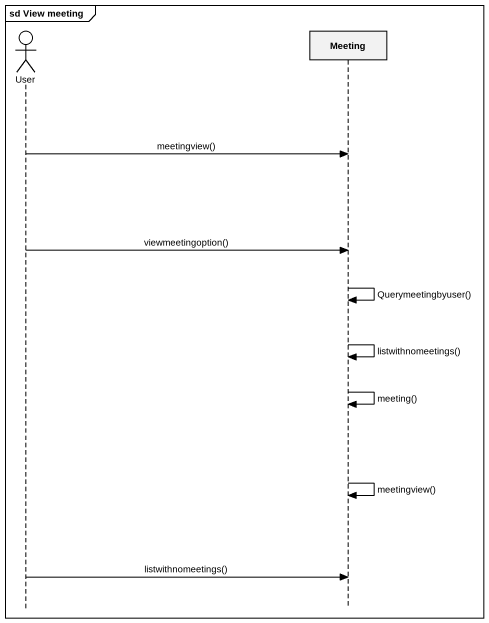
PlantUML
@startuml
mainframe sd View meeting
hide footbox
actor User
participant Meeting

User -> Meeting : meetingview()
User -> Meeting : viewmeetingoption()
Meeting -> Meeting : Querymeetingbyuser()
Meeting -> Meeting : listwithnomeetings()
Meeting -> Meeting : meeting()
Meeting -> Meeting : meetingview()
User -> Meeting : listwithnomeetings()
@enduml
